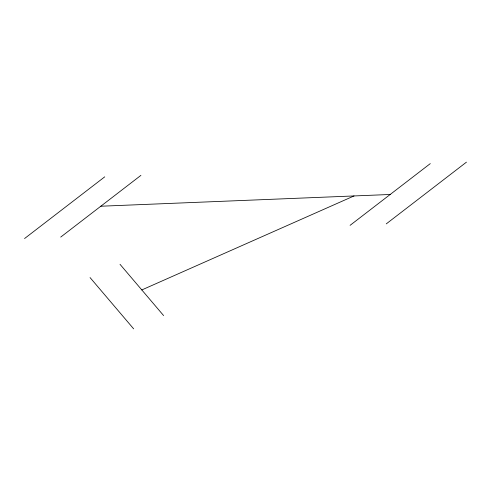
<?xml version="1.0" encoding="UTF-8"?>
<svg xmlns="http://www.w3.org/2000/svg" width="491" height="491" viewBox="0 0 491 491"><rect width="100%" height="100%" fill="white"/><g stroke="black" fill="none" stroke-linecap="round" stroke-linejoin="round"><path stroke-width="0.74" d="M24.55 238.552L104.736 176.84M60.718 237.085L140.911 175.367M350.089 225.338L430.282 163.62M386.264 223.871L466.45 162.153M141.813 289.942L354.017 195.946M100.815 206.226L390.185 194.479M120.013 264.305L163.607 315.578M90.056 277.575L133.65 328.847"/></g></svg>
